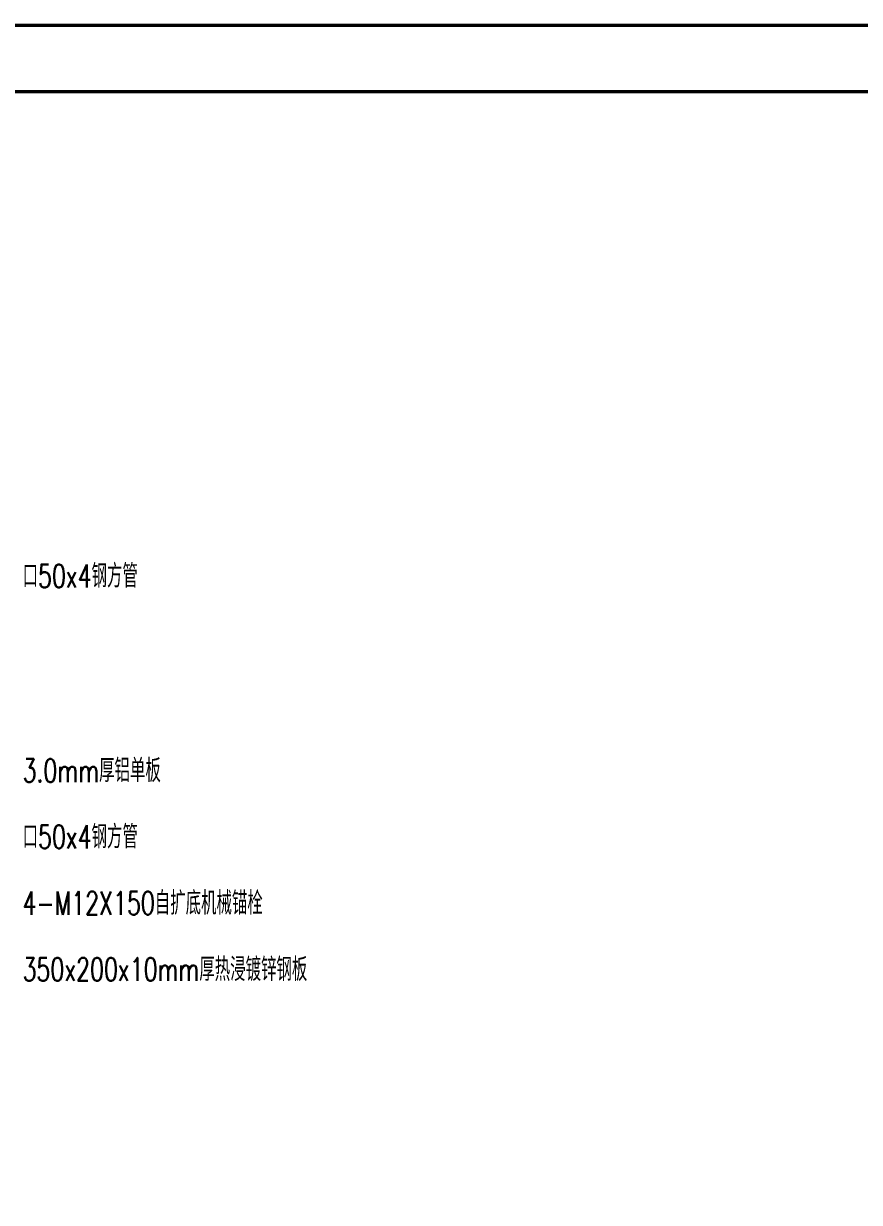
# Model space of a CAD drawing. Extents: x -202236 to 1002404, y -663931 to 1550022.
# Drawn here: x -941 to -437, y -356474 to -355763 of the extents above; entities that cross this region are included whole.
import ezdxf
from ezdxf.enums import TextEntityAlignment as Align

# ---------------------------------------------------------------- set-up
doc = ezdxf.new("R2010")
doc.units = 0
doc.layers.add('0-cxFrame', color=155, linetype='Continuous')
doc.layers.add('TEXT', color=7, linetype='Continuous')
doc.layers.add('0-cxText', color=131, linetype='Continuous', lineweight=25)
doc.styles.add('cx_tuming', font='simhei.ttf')
doc.styles.add('cx_tuqian1', font='')
doc.styles.add('DHTEXT-1', font='ROMANS.shx', dxfattribs={"width": 0.7, "bigfont": 'CHINESE.shx'})
doc.styles.add('黑体', font='simhei.ttf', dxfattribs={"height": 12})
doc.styles.get('cx_tuqian1').set_extended_font_data('SimSun')

# ---------------------------------------------------------------- blocks, each defined once
blk = doc.blocks.new('TK22.A2 L(Dragon)')
at = {"layer": '0-cxFrame', "color": 7, "const_width": 0.5}
blk.add_lwpolyline([(0, 0), (-594, 0), (-594, 420), (0, 420)], close=True, dxfattribs=at)
at = {"layer": '0-cxFrame', "const_width": 0.5}
blk.add_lwpolyline([(-80, 10), (-574, 10), (-574, 410), (-80, 410)], close=True, dxfattribs=at)
at = {"style": '黑体', "flags": 4}
blk.add_attdef('图幅', text='', height=3.3, dxfattribs=at).set_placement((-40, 3), align=Align.RIGHT)
at = {"layer": '0-cxText', "flags": 4}
for tag, height, style, p in [('建设单位', 3.5, 'cx_tuming', (-45, 240)), ('项目名称', 3.5, 'cx_tuming', (-45, 210)), ('子项名称', 3.5, 'cx_tuming', (-45, 180)), ('工程编号', 3.3, 'cx_tuqian1', (-35, 165)), ('图名1', 3.5, 'cx_tuming', (-45, 87)), ('图名2', 3.5, 'cx_tuming', (-45, 79)), ('图名3', 3.5, 'cx_tuming', (-45, 71)), ('出图日期', 3.3, 'cx_tuqian1', (-39, 60)), ('专业', 3.3, 'cx_tuqian1', (-55, 52)), ('图号', 3.3, 'cx_tuqian1', (-55, 44)), ('版次', 3.3, 'cx_tuqian1', (-20, 44))]:
    blk.add_attdef(tag, text='', height=height, dxfattribs=dict(at, style=style)).set_placement(p, align=Align.MIDDLE)
at = {"layer": 'Defpoints', "color": 6, "flags": 4}
for tag, height, style, p in [('tufu', 3.3, '黑体', (-12, 12)), ('dwfname', 4, 'cx_tuqian1', (-80, 3))]:
    blk.add_attdef(tag, text='', height=height, dxfattribs=dict(at, style=style)).set_placement(p, align=Align.RIGHT)

msp = doc.modelspace()

# ---------------------------------------------------------------- block references
at = {"layer": '0-cxFrame', "xscale": 4, "yscale": 4, "zscale": 4}
msp.add_blockref('TK22.A2 L(Dragon)', (-65.8, -357444.07), dxfattribs=at)

# ---------------------------------------------------------------- texts
at = {"layer": 'TEXT', "ltscale": 40, "style": 'DHTEXT-1', "width": 0.7}
for s, p in [('口50x4钢方管', (-941.95, -356096.41)), ('3.0mm厚铝单板', (-941.95, -356213.84)), ('口50x4钢方管', (-941.95, -356253.84)), ('4-M12X150自扩底机械锚栓', (-941.95, -356293.84)), ('350x200x10mm厚热浸镀锌钢板', (-941.95, -356333.84))]:
    msp.add_text(s, height=14, dxfattribs=at).set_placement(p, align=Align.MIDDLE_LEFT)

doc.saveas('drawing.dxf')
